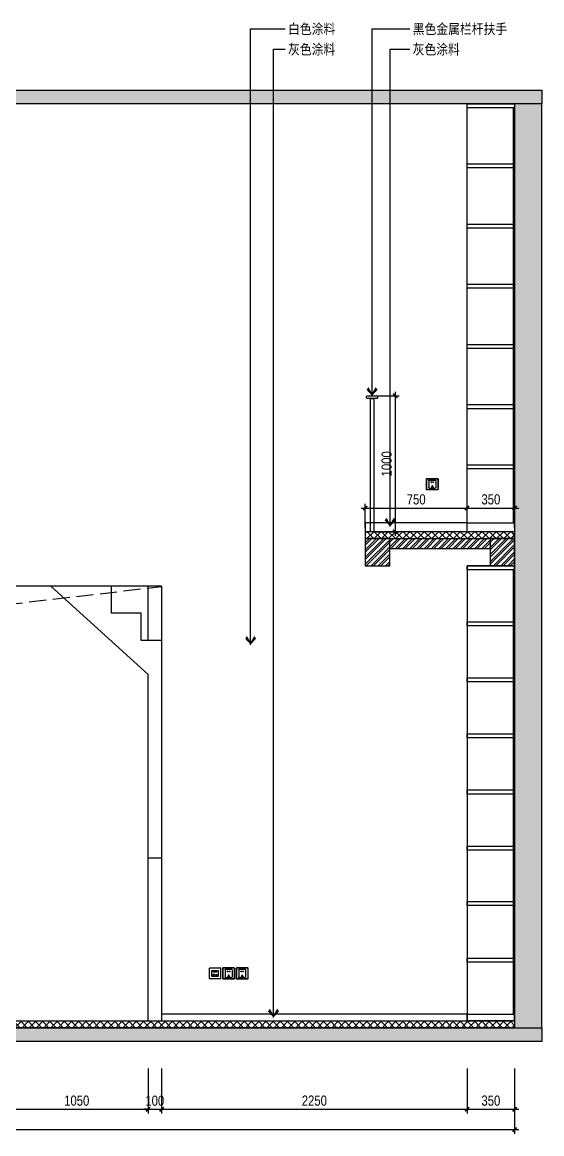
# Model space of a CAD drawing. Extents: x 468514 to 728049, y -74127 to 69080.
# Drawn here: x 498068 to 501894, y 845 to 9024 of the extents above; entities that cross this region are included whole.
import ezdxf

# ---------------------------------------------------------------- set-up
doc = ezdxf.new("R2010")
doc.units = 0
doc.header["$LTSCALE"] = 500
doc.header["$MEASUREMENT"] = 0
doc.linetypes.add('DASH', pattern=[0.35, 0.25, -0.1])
doc.layers.get('Defpoints').update_dxf_attribs({"color": 229})
for name, color, linetype in [('E 立面填充', 250, 'Continuous'), ('E 立面墙体', 245, 'Continuous'), ('E 立面家具、洁具', 153, 'Continuous'), ('E 立面材料分格线', 8, 'Continuous'), ('E 立面材料类别线', 154, 'Continuous'), ('E 立面标注尺寸', 9, 'Continuous'), ('E 立面装饰完成线', 225, 'Continuous')]:
    doc.layers.add(name, color=color, linetype=linetype)
doc.styles.add('PDC DIM', font='PMingLiU-ExtB.ttf', dxfattribs={"width": 0.85})
doc.dimstyles.new('PDC-A2', dxfattribs={"dimscale": 0, "dimtxt": 2.5, "dimasz": 1, "dimexe": 1, "dimexo": 1, "dimgap": 0.7, "dimtad": 1, "dimdec": 0, "dimtxsty": 'PDC DIM', "dimblk": 'ARCHTICK', "dimcen": 1, "dimdle": 1, "dimclrd": 8, "dimclre": 8, "dimclrt": 9, "dimadec": 0, "dimazin": 0, "dimtfac": 1, "dimtdec": 0, "dimtix": 1, "dimtmove": 2, "dimatfit": 3, "dimldrblk": 'PDC A2 T R', "dimfxl": 10, "dimfxlon": 1, "dimarcsym": 0})

# ---------------------------------------------------------------- blocks, each defined once
blk = doc.blocks.new('ffffaasd')
at = {"linetype": 'DASH', "lineweight": -2, "ltscale": 20}
for p, q in [((69855.2, 418079.7), (69855.2, 418028.7)), ((69901.2, 418084.7), (69860.2, 418084.7)), ((69906.2, 418079.7), (69906.2, 418028.7)), ((69901.2, 418023.7), (69860.2, 418023.7))]:
    blk.add_line(p, q, dxfattribs=at)
for points in [[(69843.2, 418011.7), (69918.2, 418011.7, 0.414214), (69923.2, 418016.7), (69923.2, 418091.7, 0.414214), (69918.2, 418096.7), (69843.2, 418096.7, 0.414214), (69838.2, 418091.7), (69838.2, 418016.7, 0.414214)], [(69843.2, 418013.7), (69918.2, 418013.7, 0.414214), (69921.2, 418016.7), (69921.2, 418091.7, 0.414214), (69918.2, 418094.7), (69843.2, 418094.7, 0.414214), (69840.2, 418091.7), (69840.2, 418016.7, 0.414214)]]:
    blk.add_lwpolyline(points, format="xyb", close=True, dxfattribs=at)
for points in [[(69873.7, 418066.6), (69875.7, 418066.6), (69875.7, 418071.6), (69873.7, 418071.6)], [(69887.7, 418066.6), (69885.7, 418066.6), (69885.7, 418071.6), (69887.7, 418071.6)]]:
    blk.add_lwpolyline(points, dxfattribs=at)
for points in [[(69875.8, 418028.1), (69877.7, 418028.6), (69876.2, 418034.4), (69874.2, 418033.9)], [(69879.7, 418037.6), (69881.7, 418037.6), (69881.7, 418043.6), (69879.7, 418043.6)], [(69885.6, 418028.1), (69883.7, 418028.6), (69885.2, 418034.4), (69887.2, 418033.9)]]:
    blk.add_lwpolyline(points, close=True, dxfattribs=at)
for centre, radius, start, end in [((69860.2, 418079.7), 5, 90, 180), ((69873.9, 418069.1), 2.51, 93.6471, 266.3529), ((69887.5, 418069.1), 2.51, 273.6471, 86.3529), ((69901.2, 418079.7), 5, 0, 90), ((69860.2, 418028.7), 5, 180, 270), ((69901.2, 418028.7), 5, 270, 0)]:
    blk.add_arc(centre, radius, start, end, dxfattribs=at)
blk = doc.blocks.new('d34')
at = {"linetype": 'ByBlock', "lineweight": -2}
blk.add_blockref('ffffaasd', (0, 0), dxfattribs=at)
blk = doc.blocks.new('132123')
at = {"linetype": 'DASH', "ltscale": 20}
blk.add_lwpolyline([(1214235.3, -281367.8), (1214160.3, -281367.8, -0.414214), (1214157.3, -281364.8), (1214157.3, -281289.8, -0.414214), (1214160.3, -281286.8), (1214235.3, -281286.8, -0.414214), (1214238.3, -281289.8), (1214238.3, -281364.8, -0.414214)], format="xyb", close=True, dxfattribs=at)
for points in [[(1214175.3, -281349.8), (1214175.3, -281304.8), (1214220.3, -281304.8), (1214220.3, -281349.8)], [(1214193.3, -281334.3), (1214181.3, -281334.3), (1214181.3, -281340.3), (1214193.3, -281340.3)], [(1214207.8, -281319.3), (1214187.8, -281319.3), (1214187.8, -281312.3), (1214207.8, -281312.3)], [(1214202.2, -281334.3), (1214214.2, -281334.3), (1214214.2, -281340.3), (1214202.2, -281340.3)]]:
    blk.add_lwpolyline(points, close=True)
blk = doc.blocks.new('_ArchTick')
at = {"color": 0, "linetype": 'ByBlock', "const_width": 0.4}
blk.add_lwpolyline([(-0.5, -0.5), (0.5, 0.5)], dxfattribs=at)
blk = doc.blocks.new('*D1521')
at = {"layer": 'Defpoints', "color": 0, "transparency": 16777216}
for p in [(497944, 1475), (498994, 1475), (498994, 1025)]:
    blk.add_point(p, dxfattribs=at)
at = {"layer": 'E 立面标注尺寸', "color": 8, "lineweight": -2, "transparency": 16777216}
for p, q in [((497944, 1325), (497944, 995)), ((498994, 1325), (498994, 995)), ((497914, 1025), (499024, 1025))]:
    blk.add_line(p, q, dxfattribs=at)
at = {"layer": 'E 立面标注尺寸', "color": 8, "lineweight": -2, "transparency": 16777216, "xscale": 29.99999882274668, "yscale": 29.99999882274668, "zscale": 29.99999882274668, "rotation": 180}
blk.add_blockref('_ArchTick', (497944, 1025), dxfattribs=at)
at = {"layer": 'E 立面标注尺寸', "color": 8, "lineweight": -2, "transparency": 16777216, "xscale": 29.99999882274668, "yscale": 29.99999882274668, "zscale": 29.99999882274668}
blk.add_blockref('_ArchTick', (498994, 1025), dxfattribs=at)
at = {"layer": 'E 立面标注尺寸', "color": 9, "transparency": 16777216, "insert": (498469, 1088.5), "char_height": 75, "attachment_point": 5, "style": 'PDC DIM'}
blk.add_mtext('1050', dxfattribs=at)
blk = doc.blocks.new('PDC A2 T R')
at = {"color": 0, "linetype": 'ByBlock'}
blk.add_line((0, 0), (-2, 0), dxfattribs=at)
for points in [[(-2.15, 0.89), (-1.49, 1.35), (-0.6, 0), (0, 0)], [(-2.15, -0.89), (-1.49, -1.35), (-0.6, 0), (0, 0)]]:
    blk.add_solid(points, dxfattribs=at)
blk = doc.blocks.new('*D1522')
at = {"layer": 'Defpoints', "color": 0, "transparency": 16777216}
for p in [(498994, 1475), (499094, 1475), (499094, 1025)]:
    blk.add_point(p, dxfattribs=at)
at = {"layer": 'E 立面标注尺寸', "color": 8, "lineweight": -2, "transparency": 16777216}
for p, q in [((498994, 1325), (498994, 995)), ((499094, 1325), (499094, 995)), ((498994, 1025), (498964, 1025)), ((498994, 1025), (499094, 1025)), ((499094, 1025), (499124, 1025))]:
    blk.add_line(p, q, dxfattribs=at)
at = {"layer": 'E 立面标注尺寸', "color": 8, "lineweight": -2, "transparency": 16777216, "xscale": 29.99999882274668, "yscale": 29.99999882274668, "zscale": 29.99999882274668}
blk.add_blockref('_ArchTick', (498994, 1025), dxfattribs=at)
at = {"layer": 'E 立面标注尺寸', "color": 8, "lineweight": -2, "transparency": 16777216, "xscale": 29.99999882274668, "yscale": 29.99999882274668, "zscale": 29.99999882274668, "rotation": 180}
blk.add_blockref('_ArchTick', (499094, 1025), dxfattribs=at)
at = {"layer": 'E 立面标注尺寸', "color": 9, "transparency": 16777216, "insert": (499044, 1087.8), "char_height": 75, "attachment_point": 5, "style": 'PDC DIM'}
blk.add_mtext('100', dxfattribs=at)
blk = doc.blocks.new('*D1523')
at = {"layer": 'Defpoints', "color": 0, "transparency": 16777216}
for p in [(499094, 1475), (501344, 1475), (501344, 1025)]:
    blk.add_point(p, dxfattribs=at)
at = {"layer": 'E 立面标注尺寸', "color": 8, "lineweight": -2, "transparency": 16777216}
for p, q in [((499094, 1325), (499094, 995)), ((501344, 1325), (501344, 995)), ((499064, 1025), (501374, 1025))]:
    blk.add_line(p, q, dxfattribs=at)
at = {"layer": 'E 立面标注尺寸', "color": 8, "lineweight": -2, "transparency": 16777216, "xscale": 29.99999882274668, "yscale": 29.99999882274668, "zscale": 29.99999882274668, "rotation": 180}
blk.add_blockref('_ArchTick', (499094, 1025), dxfattribs=at)
at = {"layer": 'E 立面标注尺寸', "color": 8, "lineweight": -2, "transparency": 16777216, "xscale": 29.99999882274668, "yscale": 29.99999882274668, "zscale": 29.99999882274668}
blk.add_blockref('_ArchTick', (501344, 1025), dxfattribs=at)
at = {"layer": 'E 立面标注尺寸', "color": 9, "transparency": 16777216, "insert": (500219, 1088.5), "char_height": 75, "attachment_point": 5, "style": 'PDC DIM'}
blk.add_mtext('2250', dxfattribs=at)
blk = doc.blocks.new('*D1524')
at = {"layer": 'Defpoints', "color": 0, "transparency": 16777216}
for p in [(501344, 1475), (501694, 1475), (501694, 1025)]:
    blk.add_point(p, dxfattribs=at)
at = {"layer": 'E 立面标注尺寸', "color": 8, "lineweight": -2, "transparency": 16777216}
for p, q in [((501344, 1325), (501344, 995)), ((501694, 1325), (501694, 995)), ((501314, 1025), (501724, 1025))]:
    blk.add_line(p, q, dxfattribs=at)
at = {"layer": 'E 立面标注尺寸', "color": 8, "lineweight": -2, "transparency": 16777216, "xscale": 29.99999882274668, "yscale": 29.99999882274668, "zscale": 29.99999882274668, "rotation": 180}
blk.add_blockref('_ArchTick', (501344, 1025), dxfattribs=at)
at = {"layer": 'E 立面标注尺寸', "color": 8, "lineweight": -2, "transparency": 16777216, "xscale": 29.99999882274668, "yscale": 29.99999882274668, "zscale": 29.99999882274668}
blk.add_blockref('_ArchTick', (501694, 1025), dxfattribs=at)
at = {"layer": 'E 立面标注尺寸', "color": 9, "transparency": 16777216, "insert": (501519, 1088.5), "char_height": 75, "attachment_point": 5, "style": 'PDC DIM'}
blk.add_mtext('350', dxfattribs=at)
blk = doc.blocks.new('*D1525')
at = {"layer": 'Defpoints', "color": 0, "transparency": 16777216}
for p in [(494094, 1475), (501694, 1475), (494094, 875)]:
    blk.add_point(p, dxfattribs=at)
at = {"layer": 'E 立面标注尺寸', "color": 8, "lineweight": -2, "transparency": 16777216}
for p, q in [((494094, 1175), (494094, 845)), ((501694, 1175), (501694, 845)), ((501724, 875), (494064, 875))]:
    blk.add_line(p, q, dxfattribs=at)
at = {"layer": 'E 立面标注尺寸', "color": 8, "lineweight": -2, "transparency": 16777216, "xscale": 29.99999882274668, "yscale": 29.99999882274668, "zscale": 29.99999882274668, "rotation": 180}
blk.add_blockref('_ArchTick', (494094, 875), dxfattribs=at)
at = {"layer": 'E 立面标注尺寸', "color": 8, "lineweight": -2, "transparency": 16777216, "xscale": 29.99999882274668, "yscale": 29.99999882274668, "zscale": 29.99999882274668}
blk.add_blockref('_ArchTick', (501694, 875), dxfattribs=at)
at = {"layer": 'E 立面标注尺寸', "color": 9, "transparency": 16777216, "insert": (497894, 938.2), "char_height": 75, "attachment_point": 5, "style": 'PDC DIM'}
blk.add_mtext('7600', dxfattribs=at)
blk = doc.blocks.new('*D1526')
at = {"layer": 'Defpoints', "color": 0, "transparency": 16777216}
for p in [(501344, 5449.5), (500594, 5275), (501344, 5275)]:
    blk.add_point(p, dxfattribs=at)
at = {"layer": 'E 立面标注尺寸', "color": 8, "lineweight": -2, "transparency": 16777216}
for p, q in [((500564, 5449.5), (501374, 5449.5)), ((500594, 5305), (500594, 5479.5)), ((501344, 5305), (501344, 5479.5))]:
    blk.add_line(p, q, dxfattribs=at)
at = {"layer": 'E 立面标注尺寸', "color": 8, "lineweight": -2, "transparency": 16777216, "xscale": 29.99999882274668, "yscale": 29.99999882274668, "zscale": 29.99999882274668, "rotation": 180}
blk.add_blockref('_ArchTick', (500594, 5449.5), dxfattribs=at)
at = {"layer": 'E 立面标注尺寸', "color": 8, "lineweight": -2, "transparency": 16777216, "xscale": 29.99999882274668, "yscale": 29.99999882274668, "zscale": 29.99999882274668}
blk.add_blockref('_ArchTick', (501344, 5449.5), dxfattribs=at)
at = {"layer": 'E 立面标注尺寸', "color": 9, "transparency": 16777216, "insert": (500969, 5512.9), "char_height": 75, "attachment_point": 5, "style": 'PDC DIM'}
blk.add_mtext('750', dxfattribs=at)
blk = doc.blocks.new('*D1527')
at = {"layer": 'Defpoints', "color": 0, "transparency": 16777216}
for p in [(501694, 5449.5), (501344, 5275), (501694, 5275)]:
    blk.add_point(p, dxfattribs=at)
at = {"layer": 'E 立面标注尺寸', "color": 8, "lineweight": -2, "transparency": 16777216}
for p, q in [((501314, 5449.5), (501724, 5449.5)), ((501344, 5305), (501344, 5479.5)), ((501694, 5305), (501694, 5479.5))]:
    blk.add_line(p, q, dxfattribs=at)
at = {"layer": 'E 立面标注尺寸', "color": 8, "lineweight": -2, "transparency": 16777216, "xscale": 29.99999882274668, "yscale": 29.99999882274668, "zscale": 29.99999882274668, "rotation": 180}
blk.add_blockref('_ArchTick', (501344, 5449.5), dxfattribs=at)
at = {"layer": 'E 立面标注尺寸', "color": 8, "lineweight": -2, "transparency": 16777216, "xscale": 29.99999882274668, "yscale": 29.99999882274668, "zscale": 29.99999882274668}
blk.add_blockref('_ArchTick', (501694, 5449.5), dxfattribs=at)
at = {"layer": 'E 立面标注尺寸', "color": 9, "transparency": 16777216, "insert": (501519, 5512.9), "char_height": 75, "attachment_point": 5, "style": 'PDC DIM'}
blk.add_mtext('350', dxfattribs=at)
blk = doc.blocks.new('*D1551')
at = {"layer": 'Defpoints', "color": 0, "transparency": 16777216}
for p in [(500644, 6275), (500644, 5275), (500814.3, 5275)]:
    blk.add_point(p, dxfattribs=at)
at = {"layer": 'E 立面标注尺寸', "color": 8, "lineweight": -2, "transparency": 16777216}
for p, q in [((500814.3, 6305), (500814.3, 5245)), ((500674, 6275), (500844.3, 6275)), ((500674, 5275), (500844.3, 5275))]:
    blk.add_line(p, q, dxfattribs=at)
at = {"layer": 'E 立面标注尺寸', "color": 8, "lineweight": -2, "transparency": 16777216, "xscale": 29.99999882274668, "yscale": 29.99999882274668, "zscale": 29.99999882274668}
for p, rotation in [((500814.3, 6275), 90), ((500814.3, 5275), 270)]:
    blk.add_blockref('_ArchTick', p, dxfattribs=dict(at, rotation=rotation))
at = {"layer": 'E 立面标注尺寸', "color": 9, "transparency": 16777216, "insert": (500751.6, 5775), "char_height": 75, "attachment_point": 5, "rotation": 90, "style": 'PDC DIM'}
blk.add_mtext('1000', dxfattribs=at)

msp = doc.modelspace()

# ---------------------------------------------------------------- hatches: boundary and pattern name
at = {"layer": 'E 立面填充'}
h = msp.add_hatch(dxfattribs=at)
h.set_pattern_fill('ANSI32', color=256, scale=100)
h.set_pattern_definition([(45, (-37422.99, 0), (-26.5165043, 26.5165043), []), (45, (-37405.31, 0), (-26.5165043, 26.5165043), [])])
h.paths.add_polyline_path([(501694, 5225), (501514, 5225), (501514, 5025), (501694, 5025)])
h.paths.add_polyline_path([(501514, 5150), (500774, 5150), (500774, 5225), (501514, 5225)])
h.paths.add_polyline_path([(500774, 5225), (500594, 5225), (500594, 5025), (500774, 5025)])
at = {"layer": 'E 立面墙体'}
h = msp.add_hatch(color=250, dxfattribs=at)
h.dxf.hatch_style = 1
h.paths.add_polyline_path([(493894, 8525), (501894, 8525), (501894, 8425), (493894, 8425)])
h = msp.add_hatch(dxfattribs=at)
h.set_pattern_fill('钢筋混凝土', color=250, scale=10, pattern_type=2)
h.set_pattern_definition([(45, (0, 0), (-35.355339, 35.355339), []), (50, (0, 0), (71.726018, -6.2752135), [7.5, -82.5]), (355, (0, 0), (-13.875133, 75.219213), [6, -66]), (100.4514, (5.98, -0.52), (57.850938, 68.943954), [6.374019, -70.114211]), (46.1842, (0, 20), (106.724105, -16.551901), [11.25, -123.75]), (96.6356, (8.89, 18.62), (93.46627, 97.411787), [9.561029, -105.1713]), (351.1842, (0, 20), (93.466195, 97.41186), [9, -99]), (21, (10, 15), (59.690705, -40.261889), [7.5, -82.5]), (326, (10, 15), (24.331533, 72.515005), [6, -66]), (71.4514, (14.974, 11.645), (84.022263, 32.25305), [6.374019, -70.114211]), (37.5, (0, 0), (1.2159855, 33.2893854), [0.5, -65.2, 0.5, -67, 0.5, -66.25]), (7.5, (0, 0), (26.3069537, 39.4411712), [0.5, -38.2, 0.5, -63.7, 0.5, -25.25]), (327.5, (-22.3, 0), (53.3822436, -2.2554872), [0.5, -25, 0.5, -78, 0.5, -103.5]), (317.5, (-32.3, 0), (58.318617, 10.0104982), [0.5, -32.5, 0.5, -51.8, 0.5, -73.5])])
h.paths.add_polyline_path([(501694, 1625), (501894, 1625), (501894, 8425), (501694, 8425)])
h = msp.add_hatch(dxfattribs=at)
h.set_pattern_fill('ANSI37', color=250, scale=300)
h.paths.add_polyline_path([(500594, 5225), (501694, 5225), (501694, 5275), (500594, 5275)])
h = msp.add_hatch(dxfattribs=at)
h.set_pattern_fill('ANSI37', color=250, scale=300)
h.paths.add_polyline_path([(494094, 1675), (501694, 1675), (501694, 1625), (494094, 1625)])
h = msp.add_hatch(color=250, dxfattribs=at)
h.dxf.hatch_style = 1
h.paths.add_polyline_path([(501894, 1525), (493894, 1525), (493894, 1625), (501894, 1625)])

# ---------------------------------------------------------------- linework, layer by layer
for points in [[(493894, 8525), (501894, 8525), (501894, 8425), (493894, 8425)], [(501694, 1625), (501894, 1625), (501894, 8425), (501694, 8425)], [(500774, 5225), (500594, 5225), (500594, 5025), (500774, 5025)], [(501514, 5150), (500774, 5150), (500774, 5225), (501514, 5225)], [(501694, 5225), (501514, 5225), (501514, 5025), (501694, 5025)], [(501894, 1525), (493894, 1525), (493894, 1625), (501894, 1625)]]:
    msp.add_lwpolyline(points, close=True, dxfattribs=at)
at = {"layer": 'E 立面家具、洁具'}
for p, q in [((501344, 5340), (500594, 5340)), ((500594, 5340), (500594, 5275)), ((498994, 4224.1), (498278, 4875)), ((498994, 2875), (499094, 2875)), ((501344, 1725), (499094, 1725))]:
    msp.add_line(p, q, dxfattribs=at)
for points in [[(501344, 8425), (501694, 8425), (501694, 5275), (501344, 5275)], [(501694, 5025), (501344, 5025), (501344, 1675), (501694, 1675)]]:
    msp.add_lwpolyline(points, close=True, dxfattribs=at)
for points in [[(499094, 4475), (498944, 4475), (498944, 4675), (498724, 4675), (498724, 4875)], [(498994, 4475), (498994, 4875)], [(498994, 1675), (498994, 4224.1)]]:
    msp.add_lwpolyline(points, dxfattribs=at)
at = {"layer": 'E 立面材料分格线', "linetype": 'DASH'}
msp.add_lwpolyline([(496444, 1675), (496902.5, 4617.5), (499094, 4872)], dxfattribs=at)
at = {"layer": 'E 立面材料类别线'}
msp.add_line((499094, 4875), (494694, 4875), dxfattribs=at)
for points in [[(501344, 8425), (501694, 8425), (501694, 8395), (501344, 8395)], [(501694, 8395), (501684, 8395), (501684, 5340), (501694, 5340)], [(501344, 7982.1), (501684, 7982.1), (501684, 7952.1), (501344, 7952.1)], [(501344, 7539.3), (501684, 7539.3), (501684, 7509.3), (501344, 7509.3)], [(501344, 7096.4), (501684, 7096.4), (501684, 7066.4), (501344, 7066.4)], [(501344, 6653.6), (501684, 6653.6), (501684, 6623.6), (501344, 6623.6)], [(500631.5, 6255), (500656.5, 6255), (500656.5, 5275), (500631.5, 5275)], [(501344, 6210.7), (501684, 6210.7), (501684, 6180.7), (501344, 6180.7)], [(501344, 5767.9), (501684, 5767.9), (501684, 5737.9), (501344, 5737.9)], [(501344, 5340), (501694, 5340), (501694, 5275), (501344, 5275)], [(501344, 5025), (501694, 5025), (501694, 4995), (501344, 4995)], [(501694, 4995), (501684, 4995), (501684, 1725), (501694, 1725)], [(501344, 4612.5), (501684, 4612.5), (501684, 4582.5), (501344, 4582.5)], [(501344, 4200), (501684, 4200), (501684, 4170), (501344, 4170)], [(501344, 3787.5), (501684, 3787.5), (501684, 3757.5), (501344, 3757.5)], [(501344, 3375), (501684, 3375), (501684, 3345), (501344, 3345)], [(501344, 2962.5), (501684, 2962.5), (501684, 2932.5), (501344, 2932.5)], [(501344, 2555), (501684, 2555), (501684, 2525), (501344, 2525)], [(501344, 2137.5), (501684, 2137.5), (501684, 2107.5), (501344, 2107.5)], [(501344, 1725), (501694, 1725), (501694, 1675), (501344, 1675)]]:
    msp.add_lwpolyline(points, close=True, dxfattribs=at)
msp.add_lwpolyline([(500609, 6275), (500679, 6275, -0.414214), (500684, 6270), (500684, 6260, -0.414214), (500679, 6255), (500609, 6255, -0.414214), (500604, 6260), (500604, 6270, -0.414214)], format="xyb", close=True, dxfattribs=at)
msp.add_lwpolyline([(499094, 4875), (499094, 1675)], dxfattribs=at)
at = {"layer": 'E 立面装饰完成线'}
for points in [[(500594, 5225), (501694, 5225), (501694, 5275), (500594, 5275)], [(494094, 1675), (501694, 1675), (501694, 1625), (494094, 1625)]]:
    msp.add_lwpolyline(points, close=True, dxfattribs=at)

# ---------------------------------------------------------------- block references
at = {"layer": 'E 立面家具、洁具', "linetype": 'DASH', "ltscale": 20, "xscale": -1}
for p in [(570968.2, -412429.2), (569468.2, -416029.2), (569568.2, -416029.2)]:
    msp.add_blockref('d34', p, dxfattribs=at)
at = {"layer": 'E 立面家具、洁具'}
msp.add_blockref('132123', (-714710.3, 283352.3), dxfattribs=at)

# ---------------------------------------------------------------- texts
at = {"layer": 'E 立面标注尺寸', "color": 9, "char_height": 75, "attachment_point": 1, "style": 'PDC DIM'}
for s, insert in [('白色涂料', (500025.5, 9012.5)), ('{\\fPMingLiU|b0|i0|c136|p18;黑色金属栏杆扶手}', (500943.3, 9012.5)), ('{\\fPMingLiU|b0|i0|c136|p18;灰色涂料}', (500025.2, 8862.5)), ('灰色涂料', (500943.1, 8862.5))]:
    msp.add_mtext(s, dxfattribs=dict(at, insert=insert))

# ---------------------------------------------------------------- dimensions: what is measured, and where the dimension line sits
at = {"layer": 'E 立面标注尺寸'}
dim = msp.add_linear_dim(base=(500814.3, 5275), p1=(500644, 6275), p2=(500644, 5275), angle=90, dimstyle='PDC-A2', override={"dimscale": 29.999999}, dxfattribs=at)
dim.commit()
dim.dimension.update_dxf_attribs({"geometry": '*D1551', "text_midpoint": (500751.6, 5775)})
for base, p1, p2, picture, middle in [((501344, 5449.5), (500594, 5275), (501344, 5275), '*D1526', (500969, 5512.9)), ((501694, 5449.5), (501344, 5275), (501694, 5275), '*D1527', (501519, 5512.9)), ((494094, 875), (501694, 1475), (494094, 1475), '*D1525', (497894, 938.2)), ((498994, 1025), (497944, 1475), (498994, 1475), '*D1521', (498469, 1088.5)), ((499094, 1025), (498994, 1475), (499094, 1475), '*D1522', (499044, 1087.8)), ((501344, 1025), (499094, 1475), (501344, 1475), '*D1523', (500219, 1088.5)), ((501694, 1025), (501344, 1475), (501694, 1475), '*D1524', (501519, 1088.5))]:
    dim = msp.add_linear_dim(base=base, p1=p1, p2=p2, dimstyle='PDC-A2', override={"dimscale": 29.999999}, dxfattribs=at)
    dim.commit()
    dim.dimension.update_dxf_attribs({"geometry": picture, "text_midpoint": middle})

# ---------------------------------------------------------------- leaders
at = {"layer": 'E 立面标注尺寸', "annotation_type": 0, "has_hookline": 1, "hookline_direction": 0}
for points, text_width in [([(499749.5, 4443.9), (499749.5, 8975), (500004.5, 8975)], 344.7), ([(500644, 6275), (500644, 8975), (500922.3, 8975)], 719.4), ([(499918.2, 1700.9), (499918.2, 8825), (500004.2, 8825)], 357.2), ([(500777, 5313.8), (500777, 8825), (500922.1, 8825)], 357.2)]:
    msp.add_leader(points, dimstyle='PDC-A2', override={"dimscale": 30.000004, "dimtad": 0}, dxfattribs=dict(at, text_width=text_width))

doc.saveas('drawing.dxf')
